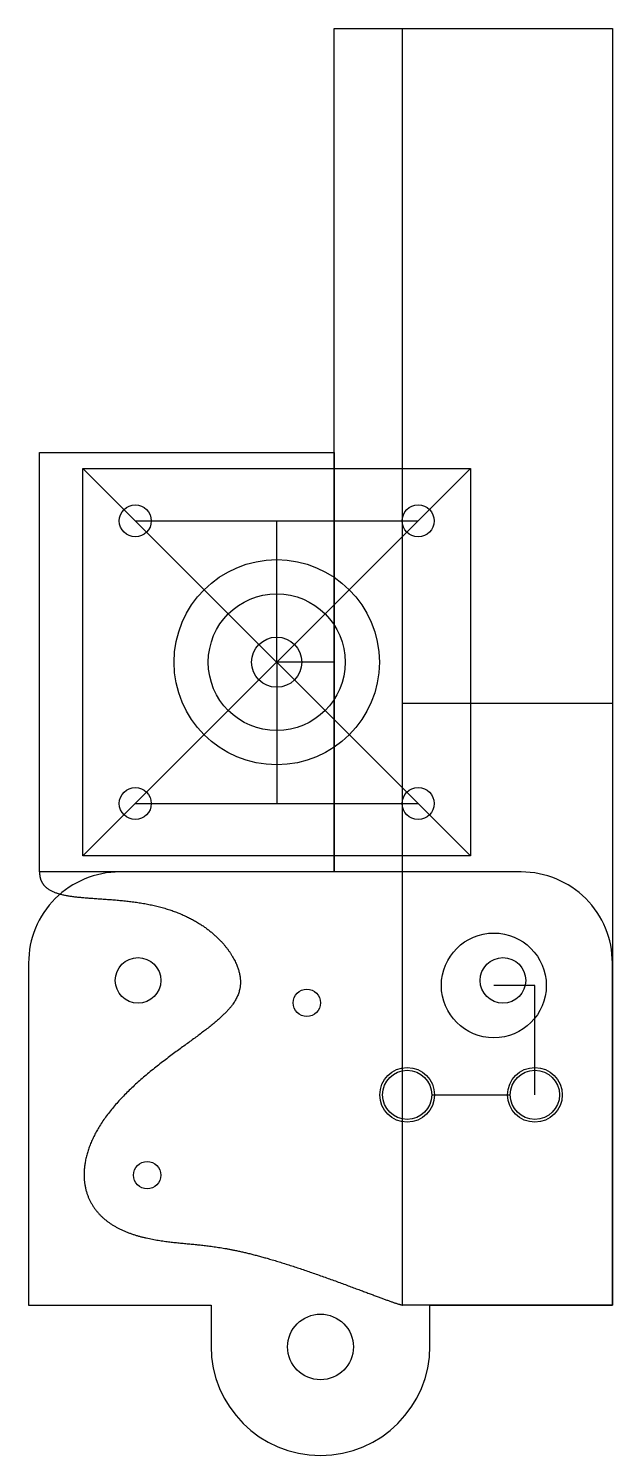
# Model space of a CAD drawing. Header units: millimetres. Extents: x -32 to 32, y -32 to 125.
import ezdxf

# ---------------------------------------------------------------- set-up
doc = ezdxf.new("R2010")
doc.units = ezdxf.units.MM
doc.layers.get('0').update_dxf_attribs({"linetype": 'CONTINUOUS'})

msp = doc.modelspace()

# ---------------------------------------------------------------- linework, layer by layer
for p, q in [((1.5, 124.5), (9, 124.5)), ((1.5, 32), (1.5, 124.5)), ((-26.05, 76.25), (16.45, 33.75)), ((16.45, 76.25), (-26.05, 33.75)), ((-20.3, 70.5), (10.7, 70.5)), ((-4.8, 55), (-4.8, 70.5)), ((1.5, 55), (-4.8, 55)), ((-4.8, 55), (-4.8, 39.5)), ((9, 50.5), (32, 50.5)), ((-20.3, 39.5), (10.7, 39.5)), ((9, 32), (1.5, 32)), ((23.5, 19.55), (19, 19.55)), ((23.5, 7.55), (23.5, 19.55)), ((12.2, 7.55, 4.5), (20.8, 7.55, 4.5))]:
    msp.add_line(p, q)
for points in [[(32, 124.5), (32, -15.5), (9, -15.5), (9, 124.5)], [(1.5, 32), (-30.8, 32), (-30.8, 78), (1.5, 78)], [(-26.05, 76.25), (16.45, 76.25), (16.45, 33.75), (-26.05, 33.75)]]:
    msp.add_lwpolyline(points, close=True)
msp.add_lwpolyline([(32, -15.5), (32, 22, 0.414214), (22, 32), (-22, 32, 0.414214), (-32, 22), (-32, -15.5), (-12, -15.5), (-12, -20, 1), (12, -20), (12, -15.5)], format="xyb", close=True)
for centre, radius in [((-20.3, 70.5), 1.75), ((10.7, 70.5), 1.75), ((-4.8, 55), 11.25), ((-4.8, 55), 7.5), ((-4.8, 55), 2.75), ((-20.3, 39.5), 1.75), ((10.7, 39.5), 1.75), ((19, 19.55), 5.75), ((-20, 20.1), 2.5), ((20, 20.1), 2.5), ((-1.5, 17.65), 1.5), ((9.5, 7.55), 3), ((9.5, 7.55), 2.7), ((23.5, 7.55), 3), ((23.5, 7.55), 2.7), ((-19, -1.25), 1.5), ((0, -20.1), 3.6)]:
    msp.add_circle(centre, radius)
msp.add_open_spline([(-30.8, 32), (-30.8, 31.53), (-30.63, 30.71), (-29.88, 29.83), (-27.95, 29.26), (-24.45, 29.07), (-20.43, 28.84), (-16.51, 28.07), (-13.16, 26.53), (-10.63, 24.41), (-9.05, 22.06), (-8.5, 19.83), (-9.05, 17.86), (-10.89, 15.9), (-13.77, 13.76), (-17.25, 11.3), (-20.76, 8.46), (-23.73, 5.27), (-25.65, 1.86), (-26.26, -1.49), (-25.48, -4.4), (-23.52, -6.58), (-20.71, -7.87), (-17.79, -8.48), (-15.05, -8.74), (-12.37, -8.96), (-9.45, -9.41), (-6.05, -10.26), (-2.14, -11.5), (1.91, -12.95), (5.56, -14.32), (7.68, -15.12), (8.62, -15.43), (8.93, -15.5), (9, -15.5)], degree=5)

doc.saveas('drawing.dxf')
